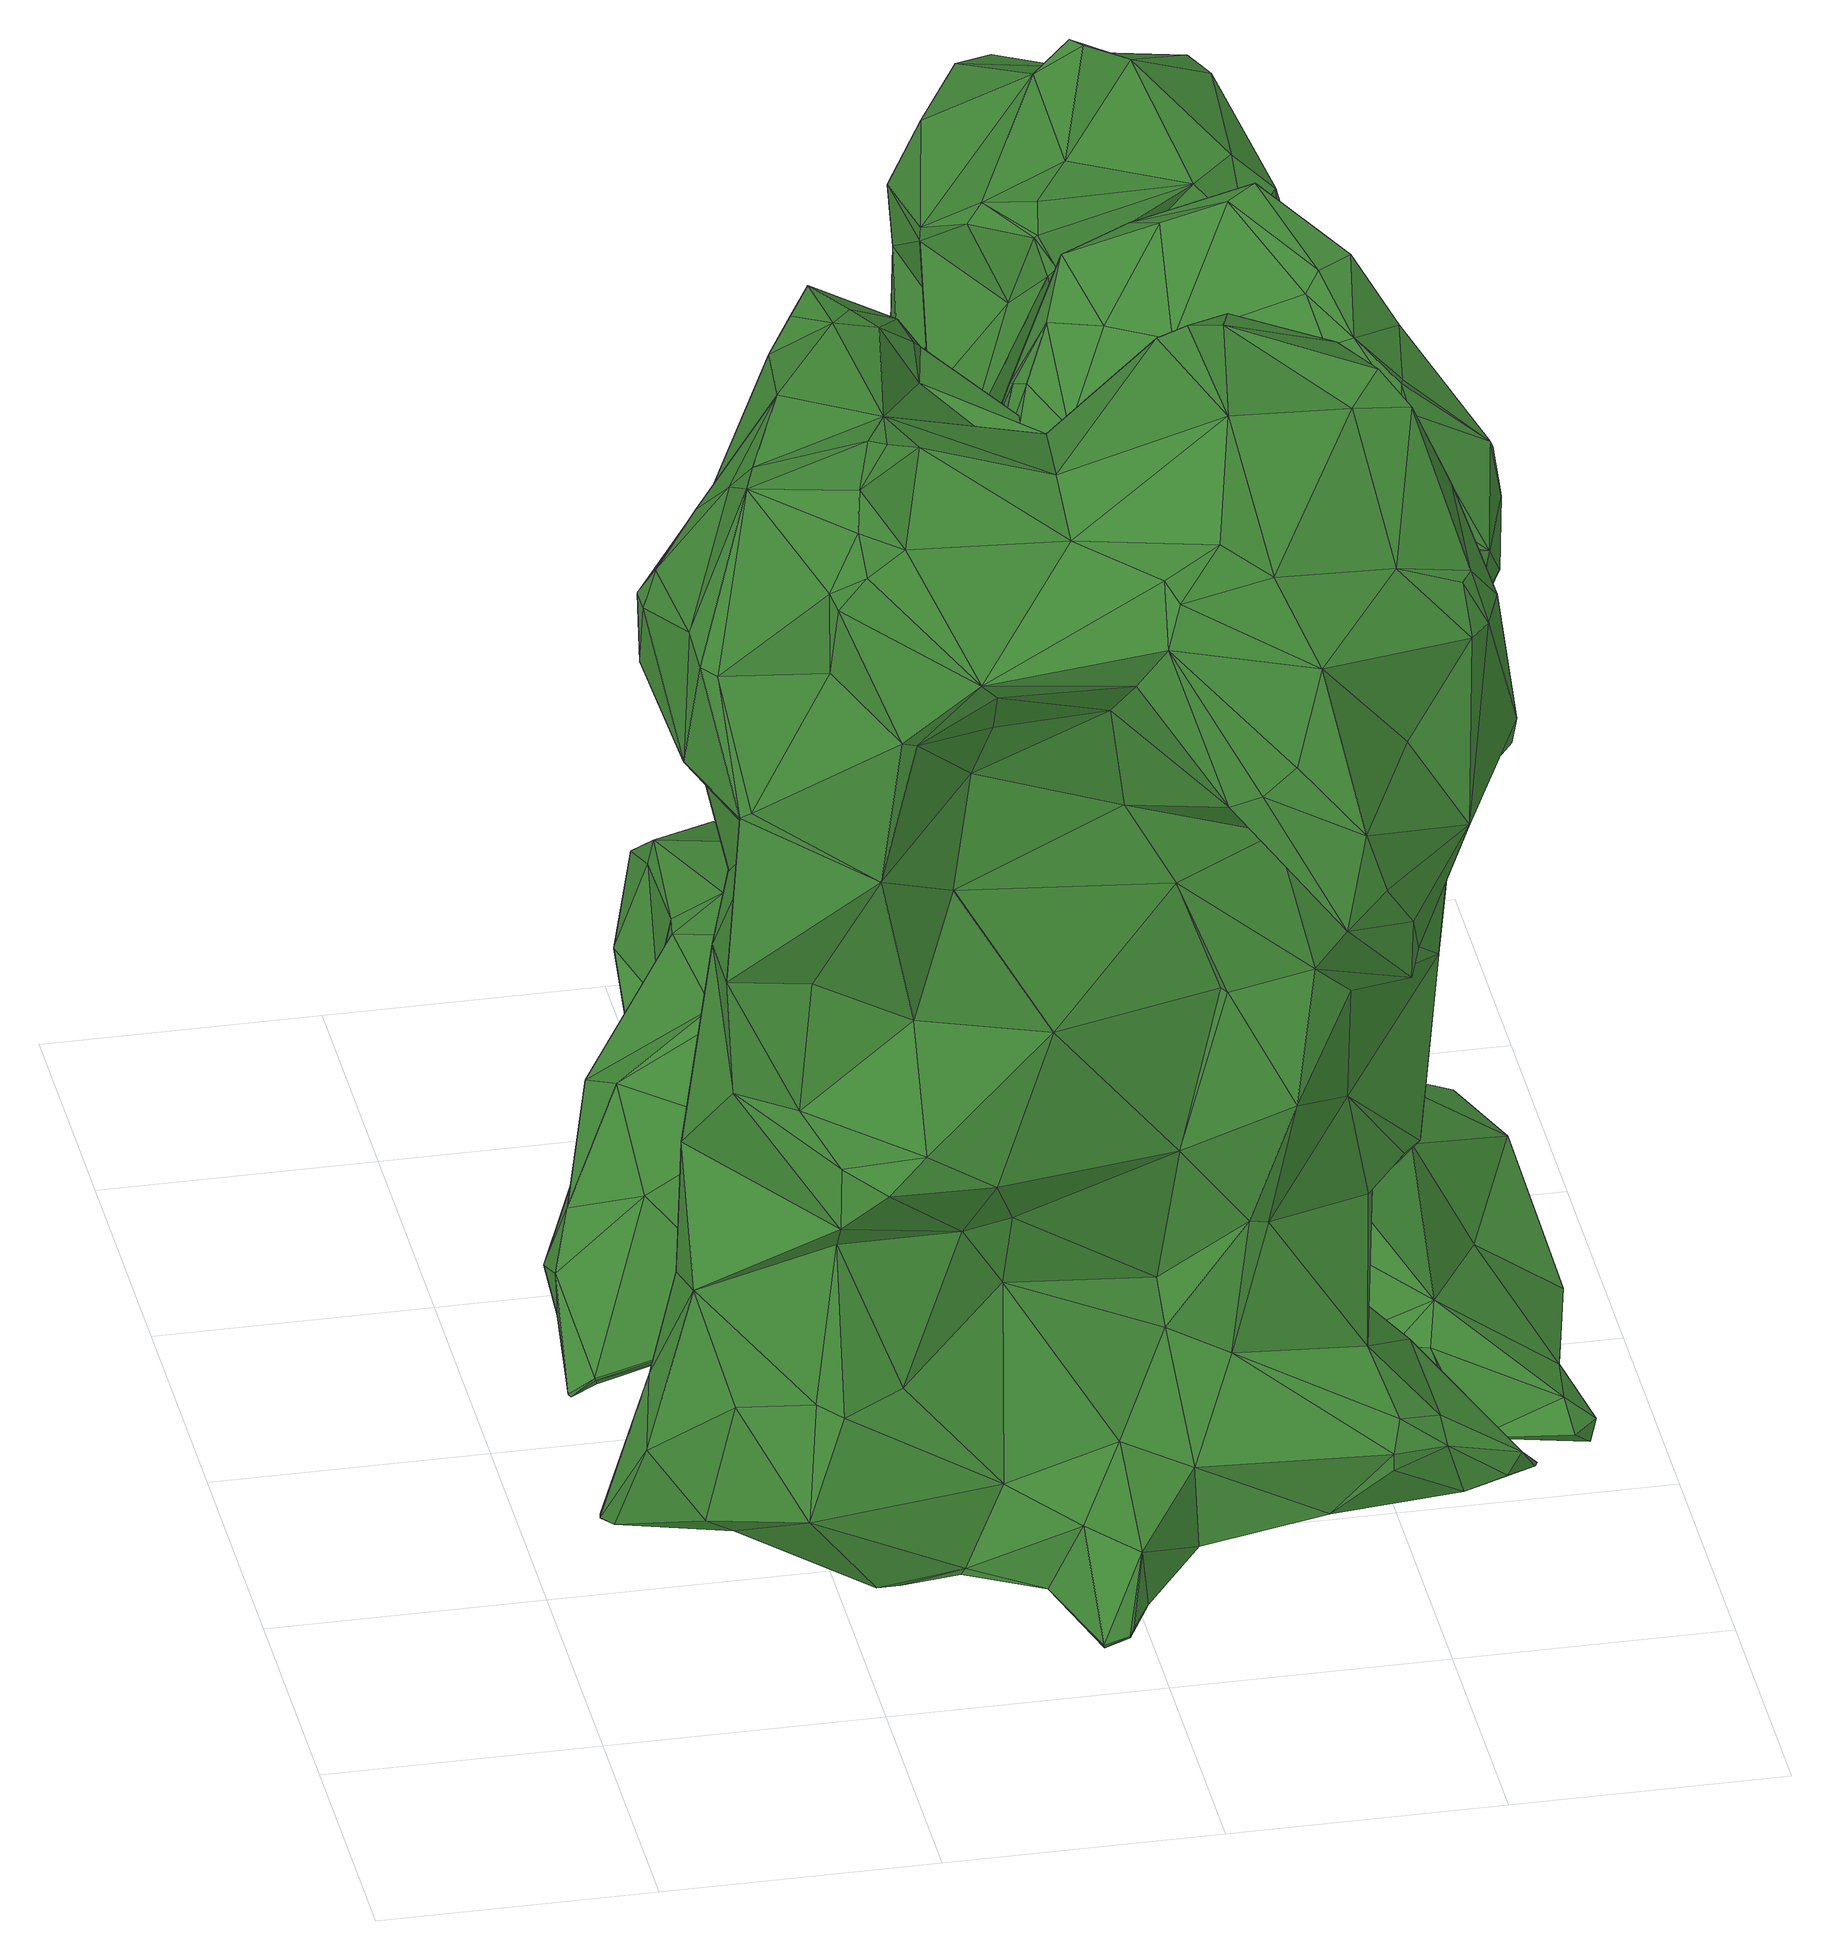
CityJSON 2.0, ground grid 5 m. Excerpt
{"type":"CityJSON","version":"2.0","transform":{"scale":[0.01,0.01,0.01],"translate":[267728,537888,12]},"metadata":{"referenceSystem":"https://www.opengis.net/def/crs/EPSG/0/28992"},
"CityObjects":{
"tree1":{"type":"SolitaryVegetationObject","attributes":{"gtid":46,"crown_width_m":13.55,"crown_median_z":24.51,"crown_r50_m":0.464,"crown_porosity":0.887,"trunk_H_m":11.58,"trunk_DBH_m":0.977,"trunk_radius_m":0.489,"trunk_base_height_m":12.93,"original_gtid":"46"},"geometry":[{"type":"Solid","lod":"3","boundaries":[[[[0,1,2]],[[3,4,5]],[[4,6,5]],[[7,8,9]],[[10,11,12]],[[13,14,15]],[[16,17,18]],[[19,20,21]],[[22,23,24]],[[25,26,27]],[[28,29,23]],[[30,31,32]],[[33,34,31]],[[15,35,36]],[[37,35,15]],[[38,39,40]],[[41,42,43]],[[29,24,23]],[[18,44,45]],[[46,40,39]],[[47,30,48]],[[42,49,43]],[[50,51,52]],[[41,43,50]],[[53,54,55]],[[56,57,58]],[[56,59,57]],[[60,61,62]],[[63,64,65]],[[66,67,7]],[[40,8,7]],[[68,69,70]],[[17,71,70]],[[72,17,70]],[[51,73,74]],[[75,76,77]],[[18,41,16]],[[78,79,80]],[[78,81,82]],[[12,83,84]],[[85,65,64]],[[86,87,88]],[[89,90,91]],[[92,93,94]],[[40,7,38]],[[95,96,97]],[[61,32,62]],[[98,99,79]],[[100,101,36]],[[100,102,101]],[[25,103,26]],[[104,105,5]],[[106,107,108]],[[109,87,86]],[[110,111,112]],[[30,32,61]],[[10,113,114]],[[115,116,29]],[[66,56,117]],[[118,119,120]],[[32,31,62]],[[103,121,26]],[[122,120,119]],[[99,98,123]],[[85,124,65]],[[40,125,8]],[[126,127,9]],[[128,129,130]],[[67,66,131]],[[132,133,97]],[[70,134,72]],[[82,86,78]],[[135,125,46]],[[136,137,9]],[[125,40,46]],[[123,138,33]],[[123,33,99]],[[85,64,33]],[[64,99,33]],[[83,12,11]],[[29,139,115]],[[30,47,31]],[[140,141,118]],[[142,143,0]],[[144,19,21]],[[144,145,19]],[[12,146,10]],[[147,148,149]],[[150,29,151]],[[113,93,152]],[[153,139,28]],[[146,87,109]],[[46,154,155]],[[113,142,2]],[[112,156,157]],[[158,159,42]],[[118,120,140]],[[160,161,162]],[[135,163,125]],[[8,125,163]],[[164,48,30]],[[165,162,161]],[[166,64,63]],[[72,44,18]],[[167,168,169]],[[170,171,172]],[[33,31,85]],[[85,31,124]],[[173,174,175]],[[176,177,98]],[[2,142,0]],[[88,87,178]],[[179,180,181]],[[113,10,142]],[[57,54,58]],[[157,169,112]],[[86,142,109]],[[122,59,56]],[[182,124,183]],[[184,185,186]],[[90,89,187]],[[90,187,188]],[[86,143,142]],[[189,190,94]],[[191,190,189]],[[68,70,71]],[[28,139,29]],[[118,141,151]],[[150,151,141]],[[59,116,115]],[[192,11,126]],[[83,11,192]],[[110,22,111]],[[112,111,156]],[[193,168,194]],[[130,193,128]],[[195,196,197]],[[198,199,200]],[[117,56,58]],[[201,200,199]],[[117,58,54]],[[0,82,1]],[[94,93,2]],[[113,2,93]],[[201,195,202]],[[51,96,73]],[[45,202,158]],[[77,203,204]],[[130,205,206]],[[130,207,205]],[[179,3,5]],[[179,5,208]],[[71,17,52]],[[122,119,209]],[[129,210,90]],[[201,196,195]],[[71,52,68]],[[104,89,105]],[[196,211,197]],[[212,213,159]],[[196,201,199]],[[198,196,199]],[[214,215,57]],[[50,43,49]],[[216,213,212]],[[217,218,219]],[[212,159,220]],[[220,159,158]],[[221,42,159]],[[9,8,163]],[[9,163,126]],[[222,223,147]],[[224,147,223]],[[155,135,46]],[[202,195,158]],[[73,96,95]],[[225,4,181]],[[191,14,226]],[[61,75,30]],[[104,227,228]],[[138,34,33]],[[15,36,13]],[[191,226,229]],[[230,229,226]],[[49,51,50]],[[231,14,13]],[[226,14,231]],[[92,232,93]],[[233,93,232]],[[0,234,82]],[[17,72,18]],[[59,214,57]],[[202,45,44]],[[132,221,235]],[[197,220,195]],[[197,211,220]],[[23,236,28]],[[18,45,41]],[[130,90,188]],[[63,147,166]],[[195,220,158]],[[7,67,38]],[[22,236,23]],[[159,213,221]],[[237,238,239]],[[42,221,49]],[[4,68,240]],[[24,111,22]],[[114,241,242]],[[127,242,241]],[[173,230,231]],[[231,230,226]],[[169,243,167]],[[157,243,169]],[[41,50,16]],[[51,97,96]],[[169,168,193]],[[169,193,206]],[[158,42,45]],[[41,45,42]],[[183,244,245]],[[246,129,128]],[[97,133,95]],[[31,34,62]],[[121,95,133]],[[247,248,107]],[[249,105,89]],[[97,221,132]],[[250,251,123]],[[221,213,235]],[[235,133,132]],[[252,253,173]],[[173,253,254]],[[255,74,73]],[[121,133,235]],[[256,232,254]],[[91,249,89]],[[235,213,216]],[[110,235,216]],[[257,219,53]],[[16,52,17]],[[138,123,251]],[[50,52,16]],[[258,123,177]],[[123,98,177]],[[229,230,190]],[[216,212,259]],[[124,31,47]],[[73,95,255]],[[248,108,107]],[[48,124,47]],[[38,67,260]],[[147,261,262]],[[152,263,264]],[[253,265,266]],[[201,267,200]],[[72,200,267]],[[268,269,108]],[[246,128,265]],[[69,4,225]],[[270,271,208]],[[34,60,62]],[[262,261,172]],[[145,144,272]],[[170,273,171]],[[273,148,171]],[[198,274,275]],[[12,84,178]],[[22,110,236]],[[156,111,24]],[[172,171,262]],[[262,171,148]],[[202,267,201]],[[202,44,267]],[[72,267,44]],[[225,134,69]],[[134,70,69]],[[150,141,243]],[[53,55,215]],[[217,274,218]],[[276,90,210]],[[175,174,36]],[[175,36,101]],[[268,277,278]],[[167,277,268]],[[30,75,164]],[[57,55,54]],[[200,279,145]],[[225,280,134]],[[20,180,281]],[[64,166,80]],[[79,64,80]],[[79,99,64]],[[76,251,250]],[[76,61,251]],[[243,277,167]],[[10,242,11]],[[10,114,242]],[[100,282,102]],[[142,146,109]],[[176,283,284]],[[231,174,173]],[[11,127,126]],[[242,127,11]],[[229,190,191]],[[181,3,179]],[[285,131,117]],[[274,286,218]],[[274,145,286]],[[142,10,146]],[[95,287,255]],[[68,4,69]],[[288,135,155]],[[268,108,254]],[[72,134,279]],[[72,279,200]],[[192,288,289]],[[192,289,83]],[[200,274,198]],[[181,4,3]],[[66,117,131]],[[103,206,207]],[[207,206,205]],[[127,269,9]],[[184,290,185]],[[291,290,184]],[[140,136,141]],[[28,236,292]],[[259,292,236]],[[293,21,20]],[[144,294,272]],[[233,232,256]],[[282,295,102]],[[147,262,148]],[[179,296,180]],[[208,296,179]],[[288,160,289]],[[261,147,63]],[[94,2,297]],[[276,91,90]],[[214,153,292]],[[48,183,124]],[[200,145,274]],[[268,254,266]],[[268,266,167]],[[35,222,36]],[[298,26,121]],[[256,299,233]],[[61,76,75]],[[272,300,218]],[[148,273,149]],[[301,53,219]],[[300,260,301]],[[214,292,302]],[[15,14,238]],[[274,217,275]],[[240,227,6]],[[20,181,180]],[[243,141,277]],[[273,182,183]],[[136,140,137]],[[303,244,183]],[[194,265,128]],[[60,251,61]],[[34,251,60]],[[138,251,34]],[[301,260,285]],[[301,285,54]],[[180,296,304]],[[291,180,304]],[[305,185,290]],[[108,306,241]],[[127,241,306]],[[127,306,269]],[[108,269,306]],[[65,182,63]],[[261,63,182]],[[124,182,65]],[[75,77,164]],[[94,190,92]],[[4,240,6]],[[115,139,214]],[[115,214,59]],[[153,214,139]],[[254,307,173]],[[230,173,307]],[[308,154,272]],[[273,245,149]],[[92,307,254]],[[145,279,19]],[[245,244,282]],[[27,26,309]],[[296,208,271]],[[170,310,273]],[[182,273,310]],[[261,182,310]],[[302,220,211]],[[57,215,55]],[[261,310,172]],[[28,292,153]],[[298,110,309]],[[160,311,312]],[[162,311,160]],[[247,313,184]],[[165,154,308]],[[314,315,79]],[[314,88,315]],[[12,87,146]],[[178,87,12]],[[122,209,59]],[[215,257,53]],[[311,162,107]],[[259,110,216]],[[312,185,84]],[[186,185,312]],[[293,291,184]],[[194,266,265]],[[305,290,283]],[[269,268,278]],[[269,278,136]],[[13,36,174]],[[13,174,231]],[[52,51,240]],[[52,240,68]],[[218,301,219]],[[300,316,260]],[[53,301,54]],[[260,67,131]],[[143,234,0]],[[143,86,234]],[[82,234,86]],[[248,106,317]],[[193,194,128]],[[183,245,273]],[[92,230,307]],[[169,318,112]],[[220,259,212]],[[302,259,220]],[[292,259,302]],[[152,241,113]],[[247,107,162]],[[113,241,114]],[[259,236,110]],[[35,37,319]],[[129,90,130]],[[282,276,210]],[[120,122,66]],[[56,66,122]],[[248,263,256]],[[238,189,297]],[[2,1,297]],[[189,94,297]],[[320,166,321]],[[320,321,322]],[[15,238,37]],[[323,81,320]],[[323,320,322]],[[14,191,238]],[[136,278,277]],[[136,277,141]],[[214,324,325]],[[324,211,275]],[[275,217,324]],[[196,198,275]],[[215,326,257]],[[196,275,211]],[[252,101,102]],[[252,175,101]],[[270,327,271]],[[320,80,166]],[[289,312,83]],[[160,312,289]],[[168,167,194]],[[194,167,266]],[[317,328,248]],[[206,103,25]],[[206,25,169]],[[145,272,286]],[[218,286,272]],[[272,154,329]],[[135,330,163]],[[323,237,81]],[[322,237,323]],[[84,83,312]],[[80,320,78]],[[311,107,106]],[[100,245,282]],[[149,245,100]],[[235,110,298]],[[235,298,121]],[[298,309,26]],[[331,290,291]],[[331,283,290]],[[150,332,29]],[[24,29,332]],[[181,20,333]],[[181,333,225]],[[155,154,165]],[[184,313,293]],[[308,294,162]],[[300,46,316]],[[287,207,187]],[[188,187,207]],[[254,108,248]],[[254,248,256]],[[59,209,116]],[[211,324,302]],[[214,302,324]],[[238,191,189]],[[252,173,175]],[[151,116,119]],[[29,116,151]],[[152,299,263]],[[256,263,299]],[[78,320,81]],[[210,295,282]],[[322,223,319]],[[224,223,322]],[[1,239,297]],[[240,228,227]],[[241,106,108]],[[136,9,269]],[[230,92,190]],[[314,86,88]],[[78,86,314]],[[204,203,334]],[[233,299,152]],[[208,203,270]],[[334,203,208]],[[176,98,315]],[[116,209,119]],[[151,119,118]],[[120,137,140]],[[120,66,137]],[[260,316,38]],[[39,38,316]],[[228,240,51]],[[335,228,51]],[[172,310,170]],[[102,295,252]],[[288,161,160]],[[155,165,161]],[[155,161,288]],[[156,24,332]],[[21,336,144]],[[293,336,21]],[[288,192,330]],[[288,330,135]],[[308,272,294]],[[336,162,294]],[[336,294,144]],[[313,162,336]],[[313,336,293]],[[163,330,126]],[[241,317,106]],[[152,317,241]],[[264,317,152]],[[272,329,300]],[[287,187,89]],[[300,301,218]],[[255,287,104]],[[104,228,335]],[[335,255,104]],[[89,104,287]],[[280,333,19]],[[280,225,333]],[[19,333,20]],[[253,246,265]],[[165,308,162]],[[37,322,319]],[[188,207,130]],[[186,311,184]],[[312,311,186]],[[247,184,311]],[[247,162,313]],[[247,311,248]],[[106,248,311]],[[130,206,193]],[[297,239,238]],[[322,37,237]],[[238,237,37]],[[152,337,233]],[[263,317,264]],[[279,134,280]],[[279,280,19]],[[317,263,328]],[[222,319,223]],[[91,303,249]],[[204,249,77]],[[183,48,303]],[[164,303,48]],[[77,249,303]],[[77,303,164]],[[5,105,208]],[[208,105,334]],[[249,204,105]],[[334,105,204]],[[254,232,92]],[[266,254,253]],[[338,270,339]],[[338,339,284]],[[203,339,270]],[[284,177,176]],[[77,339,203]],[[76,339,77]],[[283,315,88]],[[178,283,88]],[[79,315,98]],[[248,328,263]],[[49,340,51]],[[97,51,340]],[[233,337,93]],[[97,340,221]],[[49,221,340]],[[270,338,327]],[[284,327,338]],[[283,327,284]],[[284,258,177]],[[7,341,66]],[[81,239,82]],[[1,82,239]],[[79,78,314]],[[66,341,137]],[[9,341,7]],[[137,341,9]],[[326,219,257]],[[217,219,326]],[[207,342,103]],[[103,342,121]],[[95,121,342]],[[287,342,207]],[[95,342,287]],[[6,227,5]],[[5,227,104]],[[291,281,180]],[[293,281,291]],[[39,316,46]],[[20,281,293]],[[154,46,300]],[[329,154,300]],[[100,222,149]],[[36,222,100]],[[54,285,117]],[[147,149,222]],[[35,319,222]],[[178,305,283]],[[178,84,305]],[[84,185,305]],[[176,315,283]],[[237,239,81]],[[291,304,331]],[[304,296,331]],[[283,331,327]],[[327,331,296]],[[327,296,271]],[[246,295,129]],[[253,295,246]],[[252,295,253]],[[210,129,295]],[[152,93,337]],[[324,326,325]],[[326,324,217]],[[214,326,215]],[[325,326,214]],[[156,332,157]],[[243,332,150]],[[243,157,332]],[[224,321,147]],[[166,147,321]],[[322,321,224]],[[285,260,131]],[[192,126,330]],[[309,110,318]],[[112,318,110]],[[25,318,169]],[[27,318,25]],[[309,318,27]],[[335,51,74]],[[335,74,255]],[[258,250,123]],[[250,258,76]],[[339,76,258]],[[339,258,284]],[[276,244,91]],[[282,244,276]],[[91,244,303]],[[343,344,345]],[[343,345,346]],[[346,345,347]],[[346,347,348]],[[345,344,349]],[[345,349,347]],[[347,349,350]],[[347,350,348]],[[349,344,351]],[[349,351,350]],[[350,351,352]],[[350,352,348]],[[351,344,353]],[[351,353,352]],[[352,353,354]],[[352,354,348]],[[353,344,355]],[[353,355,354]],[[354,355,356]],[[354,356,348]],[[355,344,357]],[[355,357,356]],[[356,357,358]],[[356,358,348]],[[357,344,359]],[[357,359,358]],[[358,359,360]],[[358,360,348]],[[359,344,361]],[[359,361,360]],[[360,361,362]],[[360,362,348]],[[361,344,363]],[[361,363,362]],[[362,363,364]],[[362,364,348]],[[363,344,365]],[[363,365,364]],[[364,365,366]],[[364,366,348]],[[365,344,367]],[[365,367,366]],[[366,367,368]],[[366,368,348]],[[367,344,369]],[[367,369,368]],[[368,369,370]],[[368,370,348]],[[369,344,371]],[[369,371,370]],[[370,371,372]],[[370,372,348]],[[371,344,373]],[[371,373,372]],[[372,373,374]],[[372,374,348]],[[373,344,375]],[[373,375,374]],[[374,375,376]],[[374,376,348]],[[375,344,377]],[[375,377,376]],[[376,377,378]],[[376,378,348]],[[377,344,379]],[[377,379,378]],[[378,379,380]],[[378,380,348]],[[379,344,381]],[[379,381,380]],[[380,381,382]],[[380,382,348]],[[381,344,383]],[[381,383,382]],[[382,383,384]],[[382,384,348]],[[383,344,385]],[[383,385,384]],[[384,385,386]],[[384,386,348]],[[385,344,387]],[[385,387,386]],[[386,387,388]],[[386,388,348]],[[387,344,389]],[[387,389,388]],[[388,389,390]],[[388,390,348]],[[389,344,391]],[[389,391,390]],[[390,391,392]],[[390,392,348]],[[391,344,343]],[[391,343,392]],[[392,343,346]],[[392,346,348]]]]}]},
"tree2":{"type":"SolitaryVegetationObject","attributes":{"gtid":42,"crown_width_m":12.96,"crown_median_z":22.9,"crown_r50_m":0.489,"crown_porosity":0.882,"trunk_H_m":9.81,"trunk_DBH_m":0.828,"trunk_radius_m":0.414,"trunk_base_height_m":13.09,"original_gtid":"42"},"geometry":[{"type":"Solid","lod":"3","boundaries":[[[[393,394,395]],[[396,397,398]],[[399,400,401]],[[402,403,404]],[[405,406,407]],[[408,406,405]],[[409,410,411]],[[405,412,413]],[[414,415,416]],[[417,418,419]],[[398,420,421]],[[422,423,424]],[[425,426,427]],[[407,428,429]],[[430,431,432]],[[430,400,431]],[[433,434,435]],[[424,436,422]],[[414,437,415]],[[438,439,440]],[[441,394,442]],[[441,442,443]],[[444,445,446]],[[447,445,448]],[[437,449,450]],[[400,451,401]],[[444,452,445]],[[453,437,414]],[[454,455,456]],[[457,458,459]],[[460,461,462]],[[463,464,465]],[[466,442,435]],[[393,397,396]],[[467,468,469]],[[470,471,472]],[[470,473,471]],[[415,474,446]],[[475,476,477]],[[395,478,470]],[[396,394,393]],[[419,420,398]],[[479,480,420]],[[480,421,420]],[[415,454,474]],[[481,443,482]],[[481,482,483]],[[415,446,416]],[[439,484,485]],[[464,463,486]],[[487,457,488]],[[428,489,490]],[[393,395,491]],[[492,493,417]],[[418,417,493]],[[494,495,496]],[[494,496,481]],[[497,476,498]],[[475,498,476]],[[499,500,501]],[[499,501,502]],[[503,504,487]],[[505,458,506]],[[507,508,509]],[[509,508,510]],[[447,448,511]],[[447,511,512]],[[404,513,449]],[[422,512,423]],[[488,514,515]],[[461,456,516]],[[417,517,492]],[[518,519,520]],[[521,451,522]],[[493,411,410]],[[523,434,433]],[[507,434,523]],[[524,525,519]],[[440,526,438]],[[460,527,461]],[[481,483,494]],[[528,529,530]],[[400,399,494]],[[531,395,532]],[[513,533,534]],[[528,530,535]],[[535,505,536]],[[527,454,456]],[[454,527,474]],[[474,527,460]],[[461,527,456]],[[456,537,516]],[[401,516,399]],[[500,499,538]],[[539,482,425]],[[395,470,491]],[[540,444,541]],[[474,460,462]],[[516,401,461]],[[507,542,466]],[[509,542,507]],[[493,543,418]],[[537,495,399]],[[516,537,399]],[[419,398,544]],[[545,546,547]],[[548,549,426]],[[451,521,461]],[[401,451,461]],[[540,550,452]],[[551,432,552]],[[416,446,445]],[[429,553,554]],[[428,553,429]],[[402,555,473]],[[494,399,495]],[[446,474,444]],[[540,556,557]],[[468,558,469]],[[559,519,560]],[[559,560,433]],[[557,556,561]],[[557,561,464]],[[541,562,521]],[[444,540,452]],[[404,449,453]],[[482,563,483]],[[564,565,566]],[[421,567,396]],[[465,464,551]],[[568,569,511]],[[570,571,572]],[[570,528,571]],[[497,573,574]],[[480,574,573]],[[445,575,448]],[[407,576,525]],[[533,496,534]],[[482,539,563]],[[505,535,408]],[[453,449,437]],[[423,512,577]],[[495,534,496]],[[519,578,520]],[[496,533,532]],[[531,532,533]],[[404,533,513]],[[420,418,479]],[[420,419,418]],[[425,427,552]],[[510,508,523]],[[579,503,515]],[[413,580,579]],[[461,581,462]],[[521,581,461]],[[582,554,553]],[[583,565,564]],[[488,515,487]],[[488,584,514]],[[503,487,515]],[[506,487,504]],[[506,458,457]],[[506,457,487]],[[408,458,505]],[[457,584,488]],[[581,562,444]],[[444,562,541]],[[523,433,585]],[[510,426,509]],[[510,548,426]],[[586,587,588]],[[589,443,481]],[[590,585,591]],[[592,593,582]],[[592,490,594]],[[595,596,583]],[[583,596,597]],[[435,442,394]],[[598,435,394]],[[599,573,475]],[[600,601,602]],[[603,604,489]],[[520,605,606]],[[528,607,571]],[[466,435,434]],[[466,434,507]],[[532,589,496]],[[608,476,497]],[[580,524,606]],[[413,524,580]],[[609,599,477]],[[421,396,398]],[[532,610,589]],[[496,589,481]],[[611,544,397]],[[544,398,397]],[[602,612,613]],[[557,464,550]],[[412,524,413]],[[530,529,535]],[[493,409,411]],[[484,614,613]],[[484,613,492]],[[590,554,582]],[[606,524,518]],[[520,609,605]],[[406,502,603]],[[406,603,407]],[[512,422,447]],[[603,502,604]],[[405,407,615]],[[410,602,493]],[[408,616,514]],[[405,616,408]],[[405,615,412]],[[590,582,617]],[[535,529,469]],[[561,551,464]],[[510,585,617]],[[510,523,585]],[[520,606,518]],[[594,490,618]],[[494,539,431]],[[494,431,400]],[[457,459,584]],[[484,517,485]],[[473,478,402]],[[619,620,417]],[[529,543,467]],[[608,497,572]],[[497,570,572]],[[547,572,571]],[[608,572,547]],[[621,571,536]],[[501,604,502]],[[492,612,493]],[[622,593,438]],[[396,567,598]],[[598,394,396]],[[618,604,501]],[[465,551,427]],[[590,617,585]],[[526,565,597]],[[564,423,623]],[[624,625,617]],[[597,625,624]],[[405,413,616]],[[503,621,504]],[[506,504,505]],[[501,626,618]],[[500,626,501]],[[579,616,413]],[[627,538,499]],[[583,628,569]],[[615,407,525]],[[433,435,559]],[[412,615,525]],[[591,554,590]],[[519,518,524]],[[534,495,455]],[[522,451,430]],[[522,430,561]],[[485,517,629]],[[472,630,485]],[[472,485,629]],[[574,529,528]],[[416,447,414]],[[502,406,499]],[[613,612,492]],[[552,427,551]],[[583,623,577]],[[583,564,623]],[[537,455,495]],[[520,578,631]],[[511,575,452]],[[534,455,513]],[[473,555,632]],[[441,610,394]],[[443,610,441]],[[583,577,628]],[[522,556,521]],[[574,570,497]],[[528,570,574]],[[473,632,471]],[[630,471,586]],[[428,407,603]],[[393,491,397]],[[597,622,526]],[[438,526,622]],[[447,416,445]],[[597,565,583]],[[470,633,491]],[[489,604,618]],[[484,492,517]],[[456,455,537]],[[400,430,451]],[[588,526,440]],[[469,626,634]],[[634,535,469]],[[470,478,473]],[[573,497,498]],[[472,471,630]],[[559,578,519]],[[395,531,478]],[[597,596,625]],[[500,634,626]],[[408,459,458]],[[514,459,408]],[[535,536,607]],[[536,505,504]],[[515,616,579]],[[515,514,616]],[[415,450,454]],[[580,621,579]],[[421,480,573]],[[421,573,567]],[[417,629,517]],[[569,628,511]],[[559,631,578]],[[478,403,402]],[[521,562,581]],[[445,452,575]],[[454,450,455]],[[511,448,575]],[[415,437,450]],[[599,631,635]],[[631,599,609]],[[539,425,552]],[[453,436,424]],[[483,563,494]],[[455,450,513]],[[449,513,450]],[[555,636,632]],[[637,632,636]],[[494,563,539]],[[419,544,619]],[[427,426,465]],[[467,469,529]],[[412,525,524]],[[480,529,574]],[[558,613,626]],[[541,556,540]],[[584,459,514]],[[633,611,397]],[[397,491,633]],[[447,422,436]],[[447,436,414]],[[414,436,453]],[[605,609,546]],[[419,619,417]],[[619,544,611]],[[637,566,588]],[[439,438,592]],[[439,592,594]],[[621,536,504]],[[395,610,532]],[[535,607,528]],[[618,490,489]],[[587,632,637]],[[587,637,588]],[[624,617,593]],[[582,593,617]],[[479,418,543]],[[561,556,522]],[[465,426,549]],[[595,549,596]],[[596,549,548]],[[465,549,463]],[[510,617,625]],[[598,635,631]],[[552,431,539]],[[432,431,552]],[[521,556,541]],[[638,485,630]],[[588,440,586]],[[485,638,439]],[[529,480,543]],[[594,614,439]],[[484,439,614]],[[479,543,480]],[[618,613,614]],[[618,614,594]],[[626,613,618]],[[559,435,631]],[[631,435,598]],[[520,631,609]],[[576,429,525]],[[407,429,576]],[[525,429,585]],[[585,429,591]],[[423,577,623]],[[409,600,410]],[[410,600,602]],[[553,428,490]],[[625,596,548]],[[553,490,592]],[[638,630,586]],[[440,638,586]],[[440,439,638]],[[468,467,543]],[[567,635,598]],[[477,599,475]],[[599,635,567]],[[573,498,475]],[[430,432,551]],[[561,430,551]],[[637,636,424]],[[424,566,637]],[[395,394,610]],[[443,589,610]],[[429,554,591]],[[486,550,464]],[[486,568,550]],[[512,628,577]],[[511,628,512]],[[466,542,443]],[[443,442,466]],[[468,543,602]],[[543,493,602]],[[510,625,548]],[[582,553,639]],[[592,639,553]],[[592,582,639]],[[503,579,621]],[[571,621,580]],[[540,557,550]],[[511,452,550]],[[550,568,511]],[[542,425,482]],[[542,482,443]],[[600,409,601]],[[462,581,474]],[[444,474,581]],[[580,606,571]],[[536,571,607]],[[606,605,571]],[[545,571,605]],[[471,587,586]],[[632,587,471]],[[533,404,403]],[[533,403,531]],[[602,558,468]],[[525,560,519]],[[525,585,560]],[[433,560,585]],[[558,626,469]],[[558,602,613]],[[636,555,640]],[[636,640,424]],[[599,567,573]],[[608,547,476]],[[477,476,547]],[[438,593,592]],[[622,624,593]],[[622,597,624]],[[531,403,478]],[[566,565,588]],[[424,640,453]],[[408,627,406]],[[499,406,627]],[[402,640,555]],[[404,640,402]],[[453,640,404]],[[605,546,545]],[[408,535,627]],[[424,564,566]],[[423,564,424]],[[568,595,569]],[[568,486,595]],[[583,569,595]],[[634,538,535]],[[535,538,627]],[[500,538,634]],[[633,620,611]],[[629,620,472]],[[470,472,620]],[[619,611,620]],[[417,620,629]],[[633,470,620]],[[601,612,602]],[[601,409,612]],[[409,493,612]],[[545,547,571]],[[477,546,609]],[[542,509,641]],[[426,425,641]],[[426,641,509]],[[542,641,425]],[[477,547,546]],[[588,565,526]],[[486,549,595]],[[463,549,486]],[[603,489,428]],[[523,508,507]],[[642,643,644]],[[642,644,645]],[[645,644,646]],[[645,646,647]],[[644,643,648]],[[644,648,646]],[[646,648,649]],[[646,649,647]],[[648,643,650]],[[648,650,649]],[[649,650,651]],[[649,651,647]],[[650,643,652]],[[650,652,651]],[[651,652,653]],[[651,653,647]],[[652,643,654]],[[652,654,653]],[[653,654,655]],[[653,655,647]],[[654,643,656]],[[654,656,655]],[[655,656,657]],[[655,657,647]],[[656,643,658]],[[656,658,657]],[[657,658,659]],[[657,659,647]],[[658,643,660]],[[658,660,659]],[[659,660,661]],[[659,661,647]],[[660,643,662]],[[660,662,661]],[[661,662,663]],[[661,663,647]],[[662,643,664]],[[662,664,663]],[[663,664,665]],[[663,665,647]],[[664,643,666]],[[664,666,665]],[[665,666,667]],[[665,667,647]],[[666,643,668]],[[666,668,667]],[[667,668,669]],[[667,669,647]],[[668,643,670]],[[668,670,669]],[[669,670,671]],[[669,671,647]],[[670,643,672]],[[670,672,671]],[[671,672,673]],[[671,673,647]],[[672,643,674]],[[672,674,673]],[[673,674,675]],[[673,675,647]],[[674,643,676]],[[674,676,675]],[[675,676,677]],[[675,677,647]],[[676,643,678]],[[676,678,677]],[[677,678,679]],[[677,679,647]],[[678,643,680]],[[678,680,679]],[[679,680,681]],[[679,681,647]],[[680,643,682]],[[680,682,681]],[[681,682,683]],[[681,683,647]],[[682,643,684]],[[682,684,683]],[[683,684,685]],[[683,685,647]],[[684,643,686]],[[684,686,685]],[[685,686,687]],[[685,687,647]],[[686,643,688]],[[686,688,687]],[[687,688,689]],[[687,689,647]],[[688,643,690]],[[688,690,689]],[[689,690,691]],[[689,691,647]],[[690,643,642]],[[690,642,691]],[[691,642,645]],[[691,645,647]]]]}]},
"tree3":{"type":"SolitaryVegetationObject","attributes":{"gtid":40,"crown_width_m":9.68,"crown_median_z":26.96,"crown_r50_m":0.42,"crown_porosity":0.885,"trunk_H_m":13.93,"trunk_DBH_m":0.768,"trunk_radius_m":0.384,"trunk_base_height_m":13.03,"original_gtid":"40"},"geometry":[{"type":"Solid","lod":"3","boundaries":[[[[692,693,694]],[[695,696,697]],[[697,696,698]],[[699,700,701]],[[701,700,702]],[[703,704,705]],[[703,705,706]],[[707,708,709]],[[710,711,712]],[[709,712,697]],[[708,712,709]],[[713,714,715]],[[716,717,718]],[[719,718,717]],[[720,721,722]],[[697,723,695]],[[724,725,726]],[[727,728,729]],[[702,730,731]],[[732,713,733]],[[723,711,734]],[[735,736,737]],[[718,738,739]],[[740,712,708]],[[741,742,743]],[[744,722,745]],[[746,747,748]],[[749,750,751]],[[710,751,750]],[[752,724,753]],[[695,754,696]],[[711,697,712]],[[755,756,757]],[[698,758,759]],[[696,758,698]],[[760,761,762]],[[763,764,765]],[[729,728,703]],[[766,703,728]],[[767,768,769]],[[770,716,739]],[[771,721,720]],[[769,772,767]],[[694,693,773]],[[757,756,774]],[[775,739,738]],[[697,711,723]],[[710,712,740]],[[776,756,755]],[[777,776,755]],[[713,716,770]],[[713,744,716]],[[726,778,779]],[[724,780,781]],[[782,783,741]],[[784,765,764]],[[702,700,730]],[[785,786,787]],[[788,786,785]],[[789,790,791]],[[706,727,792]],[[729,792,727]],[[726,780,724]],[[793,794,795]],[[796,797,798]],[[799,798,797]],[[744,713,722]],[[732,722,713]],[[703,706,792]],[[703,792,729]],[[741,800,742]],[[735,737,801]],[[766,801,704]],[[762,715,760]],[[802,803,717]],[[804,794,793]],[[784,764,805]],[[806,778,807]],[[766,704,703]],[[808,775,809]],[[810,753,811]],[[738,720,812]],[[812,720,722]],[[811,813,810]],[[814,815,780]],[[816,699,701]],[[790,817,807]],[[818,813,811]],[[780,726,814]],[[699,819,820]],[[701,821,816]],[[731,822,702]],[[823,768,782]],[[731,782,768]],[[720,718,771]],[[822,824,825]],[[744,802,717]],[[744,717,716]],[[776,766,728]],[[826,827,828]],[[829,830,831]],[[706,832,727]],[[707,833,708]],[[834,835,693]],[[775,804,809]],[[809,793,836]],[[816,789,753]],[[837,736,838]],[[755,757,719]],[[816,819,699]],[[789,791,752]],[[789,752,753]],[[839,840,841]],[[842,738,812]],[[773,837,694]],[[773,797,837]],[[819,816,810]],[[819,810,813]],[[823,769,768]],[[769,843,784]],[[820,700,699]],[[844,739,775]],[[799,830,749]],[[749,830,845]],[[722,732,812]],[[845,830,846]],[[846,830,829]],[[839,847,848]],[[728,727,759]],[[774,849,771]],[[847,731,848]],[[737,796,850]],[[851,850,796]],[[851,852,853]],[[852,854,853]],[[713,715,762]],[[761,760,742]],[[765,742,760]],[[730,782,731]],[[823,782,743]],[[774,756,754]],[[751,796,798]],[[751,798,799]],[[749,751,799]],[[741,743,782]],[[732,855,812]],[[696,754,756]],[[763,841,764]],[[724,791,725]],[[752,791,724]],[[856,857,858]],[[747,746,859]],[[757,774,771]],[[707,698,832]],[[746,860,859]],[[816,753,810]],[[725,791,790]],[[764,841,840]],[[811,753,781]],[[781,753,724]],[[852,707,854]],[[833,707,852]],[[796,837,797]],[[748,861,818]],[[847,822,731]],[[770,844,714]],[[702,822,825]],[[702,825,701]],[[822,847,824]],[[705,832,706]],[[730,700,861]],[[824,847,839]],[[845,862,749]],[[705,707,832]],[[700,820,861]],[[774,754,849]],[[762,761,733]],[[694,838,692]],[[837,838,694]],[[743,742,769]],[[743,769,823]],[[737,704,801]],[[709,697,698]],[[709,698,707]],[[863,864,865]],[[718,739,716]],[[734,711,710]],[[695,723,734]],[[695,734,866]],[[844,867,714]],[[759,758,776]],[[815,814,868]],[[830,835,831]],[[869,870,745]],[[776,758,756]],[[817,806,807]],[[735,776,777]],[[733,713,762]],[[797,871,799]],[[838,736,735]],[[733,761,872]],[[873,867,844]],[[869,721,771]],[[849,869,771]],[[874,875,779]],[[846,862,845]],[[748,747,876]],[[719,757,771]],[[718,719,771]],[[789,877,790]],[[867,828,715]],[[777,838,735]],[[777,692,838]],[[802,745,870]],[[802,744,745]],[[817,824,858]],[[817,858,806]],[[824,856,858]],[[767,878,848]],[[831,870,863]],[[829,831,863]],[[786,806,857]],[[786,788,806]],[[809,804,793]],[[720,738,718]],[[802,834,803]],[[692,879,693]],[[784,843,765]],[[803,693,879]],[[849,754,880]],[[863,880,754]],[[863,849,880]],[[767,848,768]],[[731,768,848]],[[717,803,881]],[[803,879,692]],[[728,759,776]],[[839,878,840]],[[848,878,839]],[[756,758,696]],[[851,751,852]],[[796,736,837]],[[737,736,796]],[[813,861,819]],[[818,861,813]],[[818,811,882]],[[815,882,780]],[[872,742,800]],[[755,719,881]],[[755,881,777]],[[831,835,883]],[[692,777,881]],[[796,751,851]],[[740,708,833]],[[765,787,763]],[[793,860,836]],[[745,722,721]],[[745,721,869]],[[734,884,866]],[[862,866,884]],[[769,805,772]],[[717,881,719]],[[769,784,805]],[[866,862,846]],[[715,714,867]],[[759,727,832]],[[759,832,698]],[[815,868,885]],[[886,885,868]],[[760,715,828]],[[779,887,726]],[[888,887,779]],[[883,835,834]],[[751,710,852]],[[828,827,760]],[[885,886,836]],[[787,786,763]],[[815,889,882]],[[885,889,815]],[[890,748,876]],[[735,801,776]],[[766,776,801]],[[803,834,693]],[[786,857,763]],[[841,857,839]],[[841,763,857]],[[840,772,805]],[[840,805,764]],[[861,891,730]],[[854,707,705]],[[760,827,765]],[[826,765,827]],[[808,788,873]],[[871,693,835]],[[871,835,799]],[[819,861,820]],[[890,861,748]],[[816,821,789]],[[748,889,746]],[[793,795,860]],[[818,889,748]],[[772,878,767]],[[882,889,818]],[[746,889,885]],[[713,770,714]],[[770,739,844]],[[870,869,892]],[[870,892,863]],[[806,779,778]],[[806,788,779]],[[874,779,788]],[[840,878,772]],[[824,817,877]],[[781,780,882]],[[781,882,811]],[[893,789,821]],[[893,821,825]],[[701,825,821]],[[842,794,738]],[[795,794,860]],[[842,860,794]],[[775,794,804]],[[738,794,775]],[[692,881,803]],[[849,892,869]],[[863,892,849]],[[806,858,857]],[[839,857,856]],[[839,856,824]],[[710,884,734]],[[864,894,866]],[[769,742,843]],[[893,824,877]],[[893,877,789]],[[730,783,782]],[[891,741,783]],[[891,783,730]],[[765,843,742]],[[890,891,861]],[[876,891,890]],[[885,836,746]],[[860,746,836]],[[741,891,876]],[[790,877,817]],[[785,895,788]],[[833,852,740]],[[710,740,852]],[[859,812,855]],[[788,895,873]],[[825,824,893]],[[874,788,808]],[[859,860,842]],[[859,842,812]],[[830,799,835]],[[828,867,826]],[[896,826,867]],[[886,888,897]],[[888,875,897]],[[785,896,895]],[[873,895,896]],[[872,898,855]],[[872,855,732]],[[779,875,888]],[[773,693,871]],[[773,871,797]],[[883,834,802]],[[761,742,872]],[[733,872,732]],[[775,808,899]],[[800,898,872]],[[873,899,808]],[[800,876,898]],[[809,897,808]],[[750,884,710]],[[862,884,749]],[[844,900,873]],[[899,873,900]],[[750,749,884]],[[854,705,853]],[[808,897,874]],[[883,870,831]],[[829,863,865]],[[829,865,846]],[[864,846,865]],[[883,802,870]],[[836,897,809]],[[704,850,705]],[[864,866,846]],[[775,900,844]],[[899,900,775]],[[875,874,897]],[[886,897,836]],[[790,807,725]],[[725,807,726]],[[778,726,807]],[[695,894,754]],[[866,894,695]],[[785,787,826]],[[896,785,826]],[[896,867,873]],[[787,765,826]],[[876,800,741]],[[754,894,863]],[[863,894,864]],[[853,705,850]],[[853,850,851]],[[737,850,704]],[[868,814,887]],[[888,886,887]],[[898,876,855]],[[747,855,876]],[[859,855,747]],[[814,726,887]],[[868,887,886]],[[901,902,903]],[[901,903,904]],[[904,903,905]],[[904,905,906]],[[903,902,907]],[[903,907,905]],[[905,907,908]],[[905,908,906]],[[907,902,909]],[[907,909,908]],[[908,909,910]],[[908,910,906]],[[909,902,911]],[[909,911,910]],[[910,911,912]],[[910,912,906]],[[911,902,913]],[[911,913,912]],[[912,913,914]],[[912,914,906]],[[913,902,915]],[[913,915,914]],[[914,915,916]],[[914,916,906]],[[915,902,917]],[[915,917,916]],[[916,917,918]],[[916,918,906]],[[917,902,919]],[[917,919,918]],[[918,919,920]],[[918,920,906]],[[919,902,921]],[[919,921,920]],[[920,921,922]],[[920,922,906]],[[921,902,923]],[[921,923,922]],[[922,923,924]],[[922,924,906]],[[923,902,925]],[[923,925,924]],[[924,925,926]],[[924,926,906]],[[925,902,927]],[[925,927,926]],[[926,927,928]],[[926,928,906]],[[927,902,929]],[[927,929,928]],[[928,929,930]],[[928,930,906]],[[929,902,931]],[[929,931,930]],[[930,931,932]],[[930,932,906]],[[931,902,933]],[[931,933,932]],[[932,933,934]],[[932,934,906]],[[933,902,935]],[[933,935,934]],[[934,935,936]],[[934,936,906]],[[935,902,937]],[[935,937,936]],[[936,937,938]],[[936,938,906]],[[937,902,939]],[[937,939,938]],[[938,939,940]],[[938,940,906]],[[939,902,941]],[[939,941,940]],[[940,941,942]],[[940,942,906]],[[941,902,943]],[[941,943,942]],[[942,943,944]],[[942,944,906]],[[943,902,945]],[[943,945,944]],[[944,945,946]],[[944,946,906]],[[945,902,947]],[[945,947,946]],[[946,947,948]],[[946,948,906]],[[947,902,949]],[[947,949,948]],[[948,949,950]],[[948,950,906]],[[949,902,901]],[[949,901,950]],[[950,901,904]],[[950,904,906]]]]}]}
},
"vertices":[
[529,1050,328],[451,881,201],[448,1016,338],[1576,576,1181],[1620,558,1535],[1584,546,1185],[1617,552,1533],[579,1403,1676],[585,1423,1512],[456,1106,1504],[614,1140,644],[623,1090,976],[795,1138,769],[250,346,313],[112,459,255],[300,343,289],[1655,386,1998],[1637,527,2007],[1599,509,2155],[1211,938,1649],[1243,995,1500],[1216,1004,1519],[537,355,2180],[529,396,2247],[477,386,2137],[729,398,1737],[959,318,1885],[754,327,1870],[540,437,2309],[373,602,2234],[1556,323,325],[1590,349,214],[1668,355,234],[1553,482,194],[1705,427,214],[539,280,183],[409,222,364],[454,372,190],[700,1389,1842],[769,1374,1773],[710,1451,1611],[1603,360,2068],[1462,311,2117],[1584,332,2062],[1532,546,2265],[1528,503,2323],[842,1331,1704],[1453,284,311],[1453,284,343],[1589,274,1984],[1627,318,1984],[1577,235,1631],[1703,453,1702],[745,1138,2217],[601,1207,2261],[651,1084,2279],[510,1097,2197],[609,1026,2291],[559,1150,2238],[476,850,2265],[1729,403,224],[1696,369,270],[1725,401,219],[1084,330,190],[1226,490,186],[1285,373,196],[454,1178,1933],[656,1370,1838],[1708,521,1612],[1636,609,1649],[1675,587,1676],[1690,554,1689],[1603,628,2039],[1454,114,1521],[1468,142,1451],[1551,368,362],[1536,563,402],[1436,431,478],[987,898,291],[1269,846,218],[1030,555,197],[686,823,296],[693,857,288],[778,1089,1101],[896,1012,895],[1521,439,198],[870,1086,482],[885,1087,533],[1006,924,467],[1281,279,1071],[1100,411,923],[1219,390,780],[264,630,653],[479,878,442],[397,853,360],[1323,41,1559],[1398,68,1618],[1358,47,1745],[1382,842,233],[1385,800,201],[762,274,370],[479,261,544],[589,299,569],[998,390,1647],[1382,308,1275],[1397,416,997],[744,850,1007],[653,705,1348],[382,727,1157],[771,1138,561],[712,217,2022],[490,371,2110],[582,269,1891],[570,1098,629],[590,1062,957],[399,680,2228],[371,749,2151],[566,1228,2147],[235,825,1878],[261,847,1938],[235,880,1875],[1126,104,1796],[360,893,2040],[1464,795,226],[1345,308,221],[722,1443,1566],[531,1150,1244],[521,1132,1227],[626,268,1050],[752,283,966],[867,361,1220],[578,1241,2056],[1243,86,1873],[1183,88,1820],[1535,645,1759],[790,1381,1444],[346,891,1520],[398,998,1662],[1665,503,201],[584,582,2318],[236,864,1746],[263,608,1691],[623,1129,471],[619,1108,429],[1151,942,1679],[1151,995,1893],[767,1146,604],[827,206,191],[892,33,171],[882,169,334],[280,545,1918],[274,615,1948],[645,865,607],[612,555,2324],[821,1217,1672],[824,1260,1469],[480,396,1970],[347,424,1686],[1417,477,2348],[1234,246,2164],[778,1015,1255],[738,1074,1418],[815,810,1441],[604,1418,1496],[1472,326,388],[728,1072,1506],[1023,442,187],[299,406,1361],[450,406,1340],[551,302,1595],[949,54,186],[940,44,177],[940,48,172],[243,419,737],[300,330,546],[434,290,559],[1278,953,453],[1380,858,380],[936,1002,680],[1558,604,1141],[1434,819,1207],[1460,784,1267],[1101,245,222],[1098,269,367],[1045,630,1053],[920,883,906],[855,866,1004],[1175,361,1264],[1165,374,1267],[353,524,336],[222,540,401],[106,508,246],[751,1166,1251],[626,389,1255],[421,372,1107],[1240,730,2388],[1262,801,2367],[1179,738,2390],[1262,876,2263],[1329,815,2308],[1345,908,2121],[1438,717,2338],[1479,555,2375],[1462,525,741],[1448,490,749],[698,404,1504],[697,397,1505],[1086,371,1490],[1548,532,820],[336,869,2039],[803,401,829],[1127,752,2362],[1145,278,2222],[1061,208,2153],[630,676,2307],[689,1016,2279],[1039,238,2185],[974,804,2128],[883,1053,2002],[779,1103,2178],[1193,451,2375],[1298,140,2035],[694,270,210],[687,275,196],[769,315,192],[1469,628,1545],[89,472,264],[1384,360,1388],[1446,208,1416],[93,493,259],[184,518,516],[156,396,437],[317,594,679],[443,525,627],[622,1032,356],[1034,176,2082],[608,376,2217],[573,479,210],[387,505,284],[517,826,272],[1661,493,1579],[583,978,975],[593,1083,969],[328,436,1671],[1080,439,552],[971,297,418],[558,260,983],[756,513,1220],[561,537,1004],[1254,396,770],[1556,593,326],[1668,504,207],[480,341,848],[480,303,901],[249,558,954],[1455,137,1394],[488,540,822],[758,1054,2219],[1402,794,378],[904,389,2192],[722,1334,1968],[994,165,187],[893,37,164],[735,506,716],[677,869,618],[483,312,1016],[316,433,1118],[1459,690,2327],[340,742,1235],[392,821,1374],[1462,551,735],[1482,591,801],[882,976,1848],[975,115,301],[1141,981,2044],[1174,865,2236],[1075,493,623],[388,565,1542],[378,785,1353],[1287,777,1899],[1363,680,1728],[1262,725,1361],[789,421,688],[1262,935,692],[1350,895,525],[622,1246,2116],[1115,974,1921],[1314,283,1342],[809,1235,1386],[774,1134,1250],[1271,717,868],[1307,827,1070],[667,549,2315],[1255,721,1360],[993,795,1708],[711,386,821],[1415,769,1007],[446,876,205],[983,211,1994],[587,496,564],[808,1238,1844],[771,1187,2122],[904,522,2247],[1191,408,506],[1398,826,1091],[997,884,663],[645,971,1158],[244,580,680],[775,889,1737],[744,237,1983],[983,103,201],[809,826,1041],[842,992,1069],[1025,564,1338],[1008,914,318],[1246,954,442],[780,1332,1853],[770,839,883],[610,277,1879],[582,285,180],[860,574,223],[786,401,184],[639,439,182],[805,578,261],[933,759,2187],[874,741,2157],[753,981,2180],[1353,730,827],[773,455,871],[796,1194,1725],[770,1353,1433],[1373,789,961],[305,516,1914],[1339,667,1535],[1516,507,813],[1467,180,1404],[1079,701,1617],[633,811,452],[1332,570,556],[1446,576,490],[1467,232,1813],[579,1138,1745],[1243,276,1629],[924,645,92],[875,645,93],[922,658,92],[944,647,1250],[942,660,1250],[895,647,1251],[917,670,92],[938,672,1250],[909,680,92],[930,682,1250],[899,687,92],[920,690,1251],[888,692,93],[908,694,1251],[875,694,93],[895,696,1251],[862,692,93],[883,694,1251],[851,687,93],[871,690,1252],[840,679,93],[861,682,1252],[833,669,94],[853,672,1252],[828,658,94],[848,660,1252],[826,645,94],[846,647,1252],[828,632,94],[848,635,1252],[833,620,94],[853,623,1252],[841,610,94],[861,613,1252],[851,603,93],[871,605,1252],[862,598,93],[883,600,1251],[875,596,93],[895,598,1251],[888,598,93],[908,600,1251],[899,603,93],[920,605,1251],[910,611,92],[930,613,1251],[917,621,92],[938,623,1250],[922,632,92],[943,635,1250],
[1255,2001,1010],[1120,1918,1117],[1216,1950,1361],[1100,2015,844],[1378,1974,923],[1250,1991,697],[950,1826,2211],[832,1667,2166],[888,1651,2299],[1521,1759,1551],[1292,1909,1744],[1433,1808,1827],[496,1153,599],[754,1119,451],[656,1138,660],[502,1021,288],[1391,1495,345],[1376,1533,312],[1381,1534,316],[473,1284,751],[276,1270,649],[1502,1504,2118],[1384,1563,2388],[1448,1312,2296],[1416,1613,680],[1264,1824,486],[1255,1850,514],[1129,1928,465],[1040,2024,506],[1518,1224,1842],[1520,1153,1685],[1554,1396,1771],[819,1499,1758],[846,1304,1639],[804,1247,1853],[960,996,677],[843,1167,789],[835,1389,2216],[839,1652,2050],[887,1466,2019],[861,1318,1097],[1020,1516,1174],[926,1654,1031],[1483,1390,1947],[1456,1636,2128],[1312,1168,1161],[1330,1218,1056],[1313,1265,1295],[1036,1795,1312],[1017,1782,1294],[1031,1885,1531],[1291,1252,2359],[1378,1227,2262],[1372,1325,2366],[1459,1298,2129],[1376,1198,2144],[1389,1803,1979],[1377,1677,2238],[835,1381,2248],[1146,1193,2253],[1559,1577,1877],[1352,1618,2396],[1260,1730,2272],[1132,1603,2408],[195,1039,187],[324,1065,204],[180,968,238],[1125,1522,2511],[1065,1541,2437],[1143,1489,2516],[853,1056,1894],[860,1076,2005],[809,1202,1870],[971,1699,1297],[925,1542,390],[1095,1531,580],[978,1386,326],[1441,1926,1111],[1348,1703,1232],[1484,1627,946],[1495,1746,1400],[1227,1491,2477],[547,2016,592],[469,1979,465],[451,2030,649],[1349,1931,1476],[1114,1824,435],[928,1857,317],[1070,1990,1800],[959,1770,1682],[900,1809,1861],[1406,1511,840],[1497,1505,993],[901,1051,1942],[153,1179,248],[131,971,213],[1033,1021,572],[1102,1095,798],[1442,2021,1075],[1405,1562,641],[1369,1589,447],[925,1832,2020],[1038,1943,2160],[1121,2027,1862],[615,2039,282],[604,1957,472],[888,972,339],[987,1009,399],[1011,979,409],[912,958,382],[147,1267,298],[258,1293,244],[447,1169,222],[277,1191,185],[848,1343,1360],[832,1317,1340],[805,1335,1417],[811,1264,1377],[1349,1163,2051],[1464,1176,1861],[1351,1837,1990],[177,967,243],[150,1183,331],[982,1818,2304],[1437,1552,805],[494,1492,792],[617,1490,823],[533,1616,799],[918,1256,2363],[892,1262,2319],[853,1291,1240],[452,1311,756],[588,1252,768],[1301,1240,1341],[1154,1576,2450],[597,1541,309],[876,1592,336],[720,1246,360],[1238,2058,1548],[1202,2059,1560],[1273,1957,1842],[1236,1934,1963],[724,1245,354],[505,1384,298],[1062,1898,2266],[880,1028,364],[848,1716,1859],[1019,1099,2310],[990,1124,2366],[979,1638,1484],[1081,1755,444],[1272,1946,686],[436,1708,539],[448,1862,722],[392,1880,548],[918,1223,1585],[903,1105,1786],[1034,1134,2142],[826,1261,1979],[821,1504,1818],[1078,1095,802],[832,1047,1066],[1540,1727,1539],[984,1123,2362],[1004,1104,2293],[1184,1404,622],[838,1531,855],[765,1355,799],[950,1184,2198],[1007,1211,2381],[866,1749,1848],[1435,1155,1677],[1240,1255,1485],[1289,1372,1699],[925,2027,584],[1110,1239,2009],[1238,1217,1871],[512,1875,372],[374,1602,457],[449,1912,369],[787,1984,414],[809,1784,292],[1364,1193,2155],[665,1251,735],[1401,1146,1813],[638,1553,823],[180,1225,435],[239,1364,604],[1078,1322,2389],[901,1019,1094],[1304,1124,1716],[136,970,208],[778,1138,1070],[1195,1523,1193],[1127,1527,1419],[1271,1303,1408],[1153,2033,1570],[836,1031,1090],[809,1063,1059],[1200,1159,1084],[1172,1183,1163],[1145,1117,785],[1039,1160,1703],[1034,1111,1606],[1130,1110,1492],[892,1778,850],[596,2026,694],[1380,1499,346],[1387,1493,350],[1349,1551,435],[943,993,600],[1008,975,413],[440,1610,761],[430,1553,766],[527,1418,284],[427,1944,380],[462,1880,759],[1177,1939,1371],[1376,1925,915],[1355,1551,437],[1206,1392,640],[1190,1293,780],[586,1156,657],[305,1166,479],[864,1078,1178],[1073,1062,565],[1291,1744,750],[1455,1715,869],[233,1356,470],[1191,1225,1273],[1436,1149,1679],[1049,1267,1267],[882,1223,1364],[1037,1143,495],[751,1119,409],[1347,1150,1844],[1492,1653,883],[1498,1525,1005],[729,1746,799],[1481,1608,1475],[1446,1965,1067],[929,1080,400],[708,1773,716],[1520,1516,1749],[1375,1546,1618],[1206,1451,1015],[1115,1225,1054],[1539,1522,1776],[929,1345,1457],[1016,1496,108],[975,1495,109],[1015,1506,108],[1039,1509,1089],[1037,1520,1089],[997,1509,1090],[1011,1516,108],[1033,1530,1089],[1004,1525,108],[1026,1539,1089],[995,1531,108],[1018,1545,1089],[985,1535,108],[1008,1549,1089],[974,1536,108],[997,1550,1089],[964,1535,109],[986,1549,1090],[954,1531,109],[976,1544,1090],[945,1524,109],[968,1538,1090],[939,1515,109],[961,1529,1090],[935,1505,110],[957,1519,1091],[934,1494,110],[956,1508,1091],[935,1484,110],[958,1497,1091],[939,1474,110],[962,1488,1091],[946,1465,110],[968,1479,1091],[955,1459,110],[977,1473,1091],[965,1455,110],[987,1469,1091],[976,1454,109],[998,1467,1090],[986,1455,109],[1009,1469,1090],[996,1459,109],[1019,1473,1090],[1005,1466,109],[1027,1480,1090],[1011,1475,108],[1034,1489,1089],[1015,1485,108],[1038,1499,1089],
[1088,825,531],[1009,937,478],[1043,831,317],[1754,1276,459],[1816,1103,461],[1854,1164,286],[1882,941,240],[1414,1162,2355],[1362,1233,2309],[1359,1047,2474],[1150,1111,2381],[1650,553,195],[1632,576,190],[1714,679,185],[1811,583,186],[1880,942,235],[1812,1154,198],[1862,1153,244],[1638,1229,213],[1744,1316,253],[1785,1215,213],[1162,1077,1365],[1101,1026,1505],[1081,1040,1495],[1152,968,1072],[1185,990,873],[1251,934,1053],[1292,895,848],[1359,1085,1179],[1296,1157,1025],[1271,1170,1266],[1743,1319,293],[1690,621,2164],[1543,585,2258],[1674,547,1989],[1860,538,218],[1804,541,266],[1814,493,217],[1219,1221,2244],[1026,1095,2340],[1160,1137,1485],[1112,1107,1488],[1696,1330,284],[1485,676,365],[1186,785,309],[1485,657,232],[1330,1028,1317],[1310,1022,1321],[1730,1123,205],[1081,1193,2000],[904,1103,1816],[1051,1175,2018],[1111,1140,1082],[1163,1169,1014],[1483,1012,1746],[1454,1067,1811],[1517,1070,1986],[1336,1331,209],[1480,1243,286],[1386,1006,197],[1543,661,2283],[1568,818,2298],[1606,1259,523],[1415,857,639],[1616,948,560],[1480,1011,762],[1720,919,361],[1814,636,276],[952,1025,1609],[971,1146,1649],[1093,1076,1483],[849,731,1851],[834,741,1887],[804,899,1726],[1583,614,348],[921,993,2152],[931,1076,2102],[887,1047,2007],[1225,1056,1341],[1422,1088,894],[848,826,2059],[1045,862,300],[1504,1071,763],[1450,824,1484],[1602,677,406],[1368,804,521],[1510,640,1986],[1516,644,1961],[1714,644,2038],[1699,646,2138],[1092,1192,2143],[1117,1196,2117],[882,931,1920],[1023,868,1827],[1043,796,1893],[901,779,1810],[1285,721,1745],[1467,710,2347],[1527,590,2270],[1535,635,2292],[1847,524,182],[1493,771,1467],[1454,828,1484],[1485,819,1495],[1335,833,215],[1110,893,260],[1212,1004,221],[1157,1176,263],[1092,1085,1810],[1521,637,346],[1122,1090,786],[1053,951,588],[1487,769,1467],[841,828,2008],[1364,765,1993],[1505,629,2103],[1298,713,1706],[1459,738,1545],[1527,922,2343],[1639,825,2120],[1337,1116,1436],[1540,992,2120],[1704,608,1912],[1691,687,1936],[1504,928,2383],[1385,787,2210],[1553,1038,2025],[1447,1151,2304],[1396,1228,2302],[1440,889,2381],[1188,1036,2420],[947,1096,2084],[1180,876,2280],[1305,1021,2458],[981,927,1698],[972,992,1617],[1023,1002,1567],[1181,1383,453],[1166,1373,265],[1116,1278,461],[1801,669,221],[1761,1061,202],[1076,1007,547],[1110,1238,441],[1566,751,1616],[1130,802,273],[1174,781,334],[986,820,2157],[876,774,2108],[932,743,2017],[1359,1008,1533],[867,1009,1855],[1228,1030,1495],[1280,1461,230],[1296,1477,267],[1074,957,2271],[983,1007,2260],[1416,1174,769],[1542,711,215],[1549,787,214],[1649,1040,199],[1592,774,211],[1622,856,272],[1280,1098,1622],[1072,919,2031],[1023,785,1941],[1307,880,1988],[1377,1038,1593],[1509,833,1534],[1365,1169,2169],[1357,1395,241],[1300,1340,603],[1360,1302,439],[1281,1351,481],[1544,1351,366],[1063,1003,1549],[1671,627,1817],[1241,1190,931],[1176,1225,735],[1146,1169,375],[1047,1145,1654],[1333,1010,1629],[1547,723,1873],[1627,662,1766],[1279,1174,1792],[1424,747,2312],[937,951,2174],[1047,897,532],[1562,1238,494],[1276,938,670],[1648,802,2044],[1183,1139,534],[1446,1316,269],[1634,756,1732],[1658,597,1737],[1666,622,1819],[1652,598,1738],[1585,841,1890],[1258,1074,2038],[1141,1190,2087],[1339,1223,761],[1412,864,2352],[1543,1299,453],[1285,974,1891],[1129,1080,1790],[1560,710,1678],[1225,1127,1747],[1434,858,1606],[1354,1005,1535],[1363,994,102],[1325,995,103],[1362,1004,103],[1383,976,1495],[1381,985,1495],[1344,976,1495],[1359,1014,103],[1378,995,1495],[1353,1022,103],[1372,1003,1495],[1345,1028,103],[1364,1009,1496],[1335,1032,103],[1355,1013,1496],[1326,1033,104],[1345,1014,1496],[1316,1032,104],[1335,1013,1496],[1306,1029,104],[1325,1010,1496],[1298,1023,104],[1317,1004,1496],[1292,1015,104],[1311,996,1496],[1288,1005,104],[1307,986,1496],[1287,996,104],[1306,977,1496],[1288,986,103],[1307,967,1496],[1292,976,103],[1311,957,1496],[1298,968,103],[1317,949,1495],[1305,962,103],[1324,943,1495],[1315,958,103],[1334,939,1495],[1324,957,102],[1344,938,1495],[1334,958,102],[1354,939,1495],[1344,961,102],[1363,942,1495],[1352,967,102],[1371,948,1495],[1358,975,102],[1377,956,1495],[1362,985,102],[1381,966,1495]
]}
